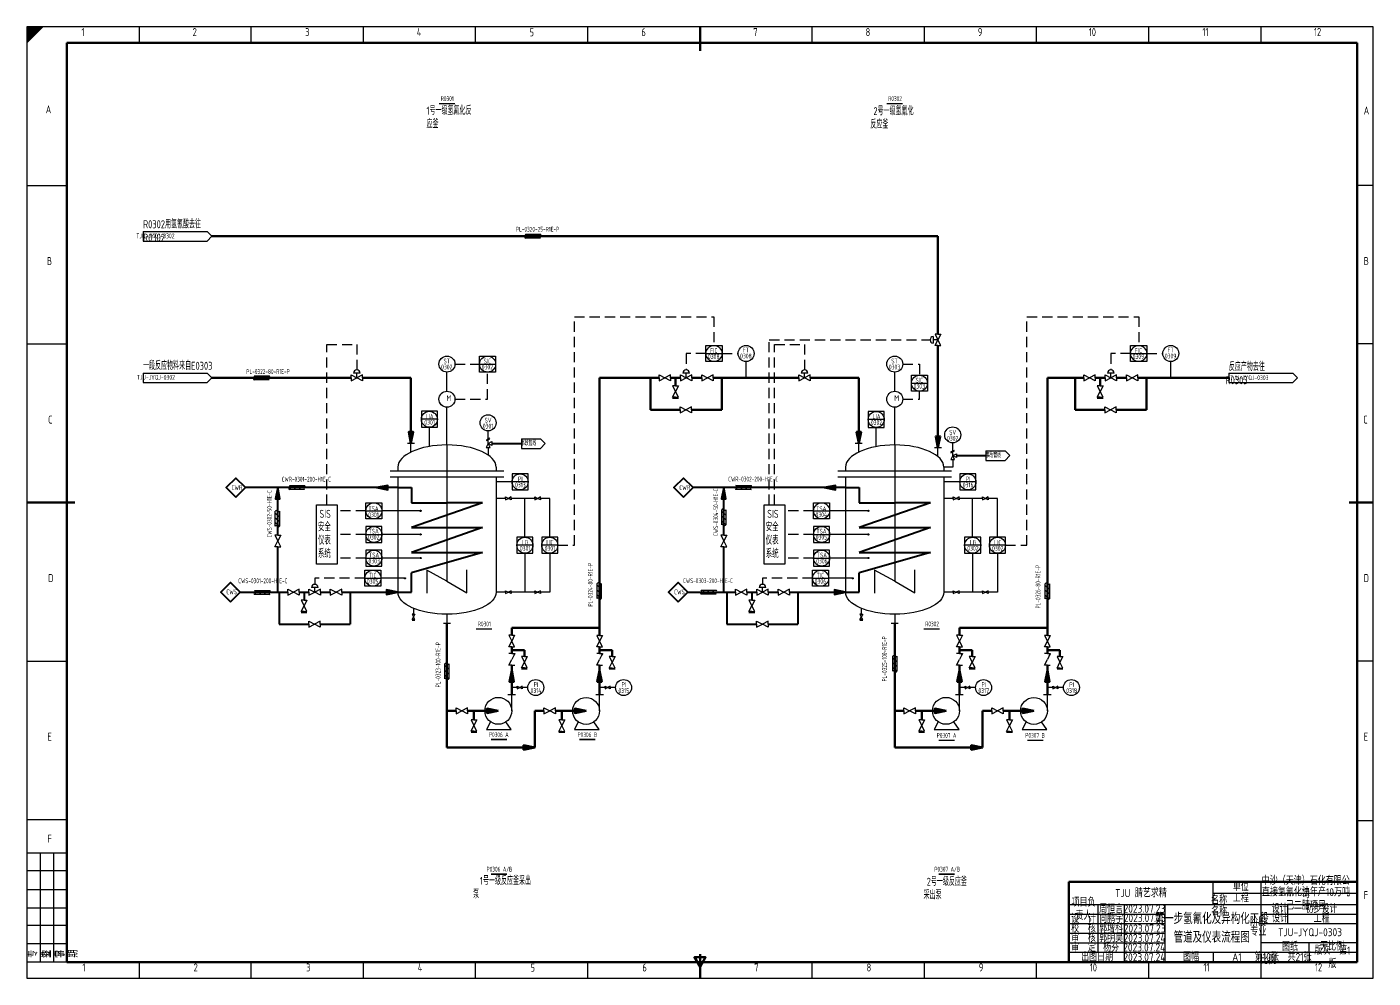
# Model space of a CAD drawing. Header units: millimetres. Extents: x 188 to 4449, y -134 to 1415.
# Drawn here: x 2649 to 3490, y 821 to 1415 of the extents above; entities that cross this region are included whole.
import ezdxf

# ---------------------------------------------------------------- set-up
doc = ezdxf.new("R2010")
doc.units = ezdxf.units.MM
doc.linetypes.add('DASHED2', pattern=[9.525, 6.35, -3.175])
for name, color, linetype, lineweight in [('1-主物料流向-粗实线', 150, 'Continuous', 80), ('1-主物料管道-粗实线', 150, 'Continuous', 80), ('10-图框', 7, 'Continuous', 25), ('10-图框粗线', 7, 'Continuous', 80), ('10-对中符号', 7, 'Continuous', 50), ('10-文字', 7, 'Continuous', 20), ('10-表', 7, 'Continuous', 25), ('2-辅助物料管道-中粗线', 13, 'Continuous', 40), ('3-设备内件-细实线', 6, 'Continuous', 25), ('3-设备轮廓线-细实线', 7, 'Continuous', 25), ('4-冷公用工程-中粗线', 4, 'Continuous', 40), ('5-阀门-细实线', 3, 'Continuous', 25), ('6-仪表及取样点-细实线', 161, 'Continuous', 25), ('7-仪表连接线-细实线', 31, 'Continuous', 25), ('7-仪表连接线-细虚线', 31, 'DASHED2', 25), ('7-流股接续标志', 7, 'Continuous', 25), ('8-文字', 7, 'Continuous', 20), ('9-事故管线', 252, 'Continuous', 40)]:
    doc.layers.add(name, color=color, linetype=linetype, lineweight=lineweight)
doc.layers.add('管道标注', color=181, linetype='Continuous')
doc.styles.add('3mm', font='gbenor.shx', dxfattribs={"width": 0.75, "height": 3, "bigfont": 'gbcbig.shx'})
doc.styles.add('5mm', font='gbenor.shx', dxfattribs={"width": 0.75, "height": 5, "bigfont": 'gbcbig.shx'})
doc.styles.add('图框字母', font='gbenor.shx', dxfattribs={"width": 0.75, "bigfont": 'gbcbig.shx'})
doc.styles.add('图框数字', font='gbenor.shx', dxfattribs={"width": 0.75, "bigfont": 'gbcbig.shx'})
doc.styles.add('图纸内文字', font='gbenor.shx', dxfattribs={"width": 0.8, "height": 5, "bigfont": 'gbcbig.shx'})
doc.styles.add('表格文字', font='gbenor.shx', dxfattribs={"bigfont": 'gbcbig.shx'})

# ---------------------------------------------------------------- blocks, each defined once
blk = doc.blocks.new('图框数字')
at = {"layer": '10-图框', "color": 0, "char_height": 5, "width": 49.5, "attachment_point": 1, "style": '图框数字'}
for s, insert in [('\\pxb0.4,a0.4,qc;1', (912.17, 3918.8)), ('\\pxb0.4,a0.4,qc;2', (981.96, 3918.8)), ('\\pxb0.4,a0.4,qc;3', (1052.28, 3918.77)), ('\\pxb0.4,a0.4,qc;4', (1122.11, 3918.82)), ('\\pxb0.4,a0.4,qc;5', (1192.53, 3918.67)), ('\\pxb0.4,a0.4,qc;6', (1262.37, 3918.76)), ('\\pxb0.4,a0.4,qc;7', (1332.21, 3918.81)), ('\\pxb0.4,a0.4,qc;8', (1402.54, 3918.76)), ('\\pxb0.4,a0.4,qc;9', (1472.6, 3918.86)), ('\\pxb0.4,a0.4,qc;10', (1542.74, 3918.78)), ('\\pxb0.4,a0.4,qc;11', (1613.41, 3918.89)), ('\\pxb0.4,a0.4,qc;12', (1683.45, 3918.88)), ('\\pxb0.4,a0.4,qc;1', (912.78, 3334.65)), ('\\pxb0.4,a0.4,qc;2', (982.57, 3334.65)), ('\\pxb0.4,a0.4,qc;3', (1052.89, 3334.62)), ('\\pxb0.4,a0.4,qc;4', (1122.72, 3334.67)), ('\\pxb0.4,a0.4,qc;5', (1193.14, 3334.52)), ('\\pxb0.4,a0.4,qc;6', (1262.98, 3334.61)), ('\\pxb0.4,a0.4,qc;7', (1332.82, 3334.66)), ('\\pxb0.4,a0.4,qc;8', (1403.15, 3334.61)), ('\\pxb0.4,a0.4,qc;9', (1473.21, 3334.71)), ('\\pxb0.4,a0.4,qc;10', (1543.35, 3334.63)), ('\\pxb0.4,a0.4,qc;11', (1614.02, 3334.74)), ('\\pxb0.4,a0.4,qc;12', (1684.07, 3334.73))]:
    blk.add_mtext(s, dxfattribs=dict(at, insert=insert))
blk = doc.blocks.new('阀段法兰')
at = {"layer": '5-阀门-细实线'}
for p, q in [((0, 0), (-1.82, 0)), ((-1.82, 0), (0, -3.58)), ((0, 0), (1.82, 0)), ((1.82, 0), (0, -3.58)), ((-1.82, -7.16), (0, -3.58)), ((0, -7.16), (-1.82, -7.16)), ((-1.82, -7.75), (1.82, -7.75)), ((1.82, -7.16), (0, -3.58)), ((0, -7.16), (1.82, -7.16))]:
    blk.add_line(p, q, dxfattribs=at)
blk = doc.blocks.new('截止阀')
at = {"layer": '5-阀门-细实线'}
for p, q in [((-3.58, 0), (-3.58, 1.82)), ((-3.58, 1.82), (0, 0)), ((-3.58, 0), (-3.58, -1.82)), ((-3.58, -1.82), (0, 0)), ((3.58, 1.82), (0, 0)), ((3.58, -1.82), (0, 0)), ((3.58, 0), (3.58, 1.82)), ((3.58, 0), (3.58, -1.82))]:
    blk.add_line(p, q, dxfattribs=at)
blk = doc.blocks.new('圆点')
at = {"layer": '7-仪表连接线-细虚线'}
h = blk.add_hatch(color=256, dxfattribs=at)
h.dxf.hatch_style = 1
h.paths.add_polyline_path([(-0.35, 0, 1), (0.35, 0, 1)])
blk.add_circle((0, 0), 0.352, dxfattribs=at)
blk = doc.blocks.new('冷箭头')
at = {"layer": '4-冷公用工程-中粗线'}
h = blk.add_hatch(color=4, dxfattribs=at)
h.dxf.hatch_style = 1
h.paths.add_polyline_path([(0, 0), (-1.43, -7.07), (1.36, -7.07)])
blk.add_lwpolyline([(0, 0), (-1.43, -7.07), (1.36, -7.07)], close=True, dxfattribs=at)
blk = doc.blocks.new('冷却水回水')
at = {"layer": '4-冷公用工程-中粗线'}
blk.add_lwpolyline([(-6, -6), (0, 0), (-6, 6), (-12, 0)], close=True, dxfattribs=at)
at = {"layer": '10-文字', "insert": (-8.65, 1.49), "char_height": 3, "attachment_point": 1, "style": '图纸内文字'}
blk.add_mtext_dynamic_manual_height_columns('CWR', width=8.8863, gutter_width=8.14, heights=[1.5], dxfattribs=at)
blk = doc.blocks.new('冷却水上水')
at = {"layer": '4-冷公用工程-中粗线'}
blk.add_lwpolyline([(-6, -6), (0, 0), (-6, 6), (-12, 0)], close=True, dxfattribs=at)
at = {"layer": '10-文字', "insert": (-8.55, 1.69), "char_height": 3, "attachment_point": 1, "style": '图纸内文字'}
blk.add_mtext_dynamic_manual_height_columns('CWS', width=14.8106, gutter_width=13.57, heights=[2.5], dxfattribs=at)
blk = doc.blocks.new('控制阀')
at = {"layer": '5-阀门-细实线'}
for p, q in [((2.1, 3), (-2.1, 3)), ((0, 0), (0, 3))]:
    blk.add_line(p, q, dxfattribs=at)
blk.add_arc((0, 2.78), 2.11, 5.84121, 174.15879, dxfattribs=at)
blk.add_blockref('截止阀', (0, 0), dxfattribs=at)
blk = doc.blocks.new('离心泵')
at = {"layer": '1-主物料管道-粗实线'}
for p, q in [((27.57, 10.18), (27.6, 21.93)), ((19.17, -0.02), (0, 0))]:
    blk.add_line(p, q, dxfattribs=at)
at = {"layer": '3-设备轮廓线-细实线'}
for p, q in [((25.17, 10.18), (29.97, 10.18)), ((27.57, -0.02), (27.57, 10.18)), ((14.3, -6.87), (11.85, -11.69)), ((27.32, -11.69), (23.98, -6.91)), ((11.85, -11.69), (27.32, -11.69))]:
    blk.add_line(p, q, dxfattribs=at)
blk.add_circle((19.17, -0.02), 8.4, dxfattribs=at)
blk = doc.blocks.new('箭头')
at = {"layer": '1-主物料流向-粗实线'}
h = blk.add_hatch(color=256, dxfattribs=at)
h.dxf.hatch_style = 1
h.paths.add_polyline_path([(0, 0), (-7.07, 1.43), (-7.07, -1.36)])
blk.add_lwpolyline([(0, 0), (-7.07, 1.43), (-7.07, -1.36)], close=True, dxfattribs=at)
blk = doc.blocks.new('截止阀箭头')
at = {"layer": '5-阀门-细实线'}
h = blk.add_hatch(color=256, dxfattribs=at)
h.dxf.hatch_style = 1
h.paths.add_polyline_path([(0, 0), (0, -0.96), (-0.18, -0.96)])
h = blk.add_hatch(color=256, dxfattribs=at)
h.dxf.hatch_style = 1
h.paths.add_polyline_path([(0, 0), (0, -0.96), (0.18, -0.96)])
for p, q in [((0, 0), (-0.18, -0.96)), ((0, 0), (0.18, -0.96)), ((-0.18, -0.96), (0, -0.96)), ((0.18, -0.96), (0, -0.96))]:
    blk.add_line(p, q, dxfattribs=at)
blk = doc.blocks.new('*U25')
at = {"layer": '1-主物料管道-粗实线'}
for p, q in [((40.44, 47.15), (40.44, 51.8)), ((40.43, 35.72), (40.44, 39.99)), ((40.44, 37.85), (48.33, 37.85)), ((48.33, 37.85), (48.33, 33.91)), ((40.46, 21.93), (40.47, 28.56)), ((5.7, 0), (0, 0)), ((16.84, 0), (16.84, -5.63))]:
    blk.add_line(p, q, dxfattribs=at)
at = {"layer": '5-阀门-细实线'}
for p, q in [((40.47, 35.72), (38.65, 35.72)), ((40.47, 35.72), (42.28, 35.72)), ((42.28, 35.72), (40.47, 32.14)), ((38.65, 28.56), (40.47, 32.14)), ((40.47, 28.56), (38.65, 28.56)), ((40.47, 28.56), (42.28, 28.56))]:
    blk.add_line(p, q, dxfattribs=at)
for name, p, rotation in [('截止阀箭头', (42.28, 35.72), 332.6946230564089), ('箭头', (40.46, 25.24), 89.95692948087755)]:
    blk.add_blockref(name, p, dxfattribs=dict(rotation=rotation))
at = {"layer": '1-主物料管道-粗实线', "rotation": 90}
blk.add_blockref('截止阀', (40.44, 43.57), dxfattribs=at)
at = {"layer": '1-主物料管道-粗实线'}
for name, p in [('阀段法兰', (48.33, 33.91)), ('截止阀', (9.28, 0)), ('阀段法兰', (16.84, -5.63))]:
    blk.add_blockref(name, p, dxfattribs=at)
at = {"layer": '3-设备内件-细实线'}
for name, p in [('离心泵', (12.86, 0)), ('箭头', (32.03, -0.02))]:
    blk.add_blockref(name, p, dxfattribs=at)
blk = doc.blocks.new('主物料阀组')
at = {"layer": '1-主物料管道-粗实线'}
for p, q in [((0, 0), (14.59, 0)), ((9.28, 0), (9.28, -20)), ((48.34, 0), (62.93, 0)), ((53.65, 0), (53.65, -20)), ((21.75, 0), (27.89, 0)), ((24.82, 0), (24.82, -4.97)), ((35.05, 0), (41.18, 0)), ((9.28, -20), (27.67, -20)), ((34.83, -20), (53.65, -20))]:
    blk.add_line(p, q, dxfattribs=at)
blk.add_blockref('截止阀', (31.25, -20))
at = {"layer": '1-主物料管道-粗实线', "xscale": -1}
blk.add_blockref('截止阀', (18.17, 0), dxfattribs=at)
at = {"layer": '1-主物料管道-粗实线'}
for name, p in [('控制阀', (31.47, 0)), ('截止阀', (44.76, 0)), ('阀段法兰', (24.82, -4.97))]:
    blk.add_blockref(name, p, dxfattribs=at)
blk = doc.blocks.new('流股续接')
at = {"layer": '7-流股接续标志'}
for p, q in [((-43, 3), (-43, -3)), ((-43, 3), (-3, 3)), ((-3, 3), (0, 0)), ((-3, -3), (0, 0)), ((-43, -3), (-3, -3))]:
    blk.add_line(p, q, dxfattribs=at)
blk = doc.blocks.new('下箭头')
at = {"layer": '1-主物料管道-粗实线', "rotation": 270}
blk.add_blockref('箭头', (0, 0), dxfattribs=at)
blk = doc.blocks.new('冷公用阀组')
at = {"layer": '4-冷公用工程-中粗线'}
for p, q in [((0, 0), (14.59, 0)), ((9.28, 0), (9.28, -20)), ((48.34, 0), (62.93, 0)), ((53.65, 0), (53.65, -20)), ((21.75, 0), (27.89, 0)), ((24.82, 0), (24.82, -4.97)), ((35.05, 0), (41.18, 0)), ((9.28, -20), (27.82, -20)), ((34.97, -20), (53.65, -20))]:
    blk.add_line(p, q, dxfattribs=at)
at = {"layer": '1-主物料管道-粗实线', "xscale": -1}
blk.add_blockref('截止阀', (18.17, 0), dxfattribs=at)
at = {"layer": '1-主物料管道-粗实线'}
for name, p in [('控制阀', (31.47, 0)), ('截止阀', (44.76, 0)), ('阀段法兰', (24.82, -4.97)), ('截止阀', (31.39, -20))]:
    blk.add_blockref(name, p, dxfattribs=at)
blk = doc.blocks.new('冷公用箭头')
at = {"layer": '2-辅助物料管道-中粗线'}
h = blk.add_hatch(color=4, dxfattribs=at)
h.dxf.hatch_style = 1
h.paths.add_polyline_path([(0, 0), (-1.43, -7.07), (1.36, -7.07)])
at = {"layer": '4-冷公用工程-中粗线'}
blk.add_lwpolyline([(0, 0), (-1.43, -7.07), (1.36, -7.07)], close=True, dxfattribs=at)
blk = doc.blocks.new('管道保温')
at = {"layer": '管道标注', "ltscale": 15}
for p, q in [((-5.09, -1.28), (-3, 1.28)), ((-2.09, -1.28), (0, 1.28)), ((0.91, -1.28), (3, 1.28))]:
    blk.add_line(p, q, dxfattribs=at)
for points in [[(-5.09, 1.28), (4.33, 1.28)], [(4.33, -1.28), (-5.09, -1.28)]]:
    blk.add_lwpolyline(points, dxfattribs=at)
for centre, radius, start, end in [((-5.55, 0.64), 0.789, 305.81351, 54.18649), ((4.72, -0.64), 0.745, 120.84349, 239.15651), ((3.94, 0.64), 0.749, 301.28885, 58.71115), ((-4.76, -0.64), 0.722, 117.57809, 242.42191)]:
    blk.add_arc(centre, radius, start, end, dxfattribs=at)
blk = doc.blocks.new('竖着的管道保温')
at = {"layer": '管道标注', "rotation": 90}
blk.add_blockref('管道保温', (0, 0), dxfattribs=at)
blk = doc.blocks.new('事故管线续接')
at = {"layer": '7-流股接续标志'}
for p, q in [((-3.29, 3), (-3.29, -3)), ((-3.29, 3), (8.6, 3)), ((8.6, 3), (11.6, 0)), ((-3.29, -3), (8.6, -3)), ((8.6, -3), (11.6, 0))]:
    blk.add_line(p, q, dxfattribs=at)
blk = doc.blocks.new('日期')
at = {"layer": '10-文字', "char_height": 5, "attachment_point": 5, "style": '表格文字'}
for s, heights, insert in [('\\pxqc,t1,4;2023.07.23', [2.86], (12.59, -2.67)), ('\\pxqc,t1,4;2023.07.23', [2.86], (12.74, -8.53)), ('2023.07.23', [4.77], (12.72, -15)), ('2023.07.24', [4.77], (12.47, -26.83)), ('2023.07.24', [5], (12.72, -21)), ('2023.07.24', [0], (12.59, -32.95))]:
    blk.add_mtext_dynamic_manual_height_columns(s, width=25.4314, gutter_width=25, heights=heights, dxfattribs=dict(at, insert=insert))

msp = doc.modelspace()

# ---------------------------------------------------------------- hatches: boundary and pattern name
at = {"layer": '10-图框'}
h = msp.add_hatch(color=256, dxfattribs=at)
h.dxf.hatch_style = 1
h.paths.add_polyline_path([(2649.11, 1404.85), (2659.11, 1414.85), (2649.11, 1414.85)])
at = {"layer": '7-仪表连接线-细虚线'}
h = msp.add_hatch(color=256, dxfattribs=at)
h.dxf.hatch_style = 1
h.paths.add_polyline_path([(2894.67, 1112.65, 1), (2895.37, 1112.65, 1)])
h = msp.add_hatch(color=256, dxfattribs=at)
h.dxf.hatch_style = 1
h.paths.add_polyline_path([(3174.41, 1112.65, 1), (3175.11, 1112.65, 1)])

# ---------------------------------------------------------------- linework, layer by layer
at = {"layer": '1-主物料流向-粗实线'}
for p, q in [((3006.87, 1039.53), (3006.87, 1195.72)), ((3006.87, 1195.72), (3029.5, 1195.72)), ((3286.62, 1039.53), (3286.62, 1195.72))]:
    msp.add_line(p, q, dxfattribs=at)
at = {"layer": '1-主物料管道-粗实线'}
for p, q in [((2764.67, 1284.1), (3218.25, 1284.1)), ((3218.25, 1284.1), (3218.25, 1222.97)), ((3218.25, 1152.08), (3218.25, 1215.81)), ((2851.62, 1195.72), (2764.67, 1195.72)), ((2889.02, 1195.72), (2858.78, 1195.72)), ((2889.02, 1154.87), (2889.02, 1195.72)), ((3092.43, 1195.72), (3116.19, 1195.72)), ((3131.36, 1195.72), (3116.19, 1195.72)), ((3168.76, 1195.72), (3138.52, 1195.72)), ((3168.76, 1154.87), (3168.76, 1195.72)), ((3286.62, 1195.72), (3294.81, 1195.72)), ((3357.74, 1195.72), (3399.89, 1195.72)), ((2911.54, 1042.51), (2911.54, 987.76)), ((2951.98, 1039.56), (3006.87, 1039.53)), ((3191.28, 1042.51), (3191.28, 987.76)), ((3231.72, 1039.56), (3286.62, 1039.53)), ((2911.54, 987.76), (2911.54, 964.77)), ((2966.43, 964.77), (2966.43, 987.73)), ((3191.28, 987.76), (3191.28, 964.77)), ((3246.17, 964.77), (3246.17, 987.73)), ((2911.54, 964.77), (2966.43, 964.77)), ((3191.28, 964.77), (3246.17, 964.77))]:
    msp.add_line(p, q, dxfattribs=at)
at = {"layer": '10-图框'}
for p, q in [((2649.11, 1414.85), (2649.11, 1315.85)), ((3490.11, 1414.85), (2649.11, 1414.85)), ((2649.11, 1404.85), (2659.11, 1414.85)), ((3490.11, 1315.85), (3490.11, 1414.85)), ((2649.11, 1315.85), (2649.11, 1216.85)), ((2649.11, 1315.85), (2674.11, 1315.85)), ((3490.11, 1315.85), (3480.11, 1315.85)), ((3490.11, 1216.85), (3490.11, 1315.85)), ((2649.11, 1216.85), (2649.11, 1117.85)), ((2649.11, 1216.85), (2674.11, 1216.85)), ((3490.11, 1216.85), (3480.11, 1216.85)), ((3490.11, 1117.85), (3490.11, 1216.85)), ((2649.11, 1117.85), (2649.11, 1018.85)), ((3490.11, 1018.85), (3490.11, 1117.85)), ((2649.11, 1018.85), (2649.11, 919.85)), ((2649.11, 1018.85), (2674.11, 1018.85)), ((3490.11, 1018.85), (3480.11, 1018.85)), ((3490.11, 919.85), (3490.11, 1018.85)), ((2649.11, 919.85), (2649.11, 820.85)), ((2649.11, 919.85), (2674.11, 919.85)), ((3490.11, 918.98), (3480.11, 918.98)), ((3490.11, 820.85), (3490.11, 919.85)), ((2649.11, 899.04), (2657.44, 899.04)), ((2657.44, 899.04), (2665.77, 899.04)), ((2657.44, 899.04), (2657.44, 887.67)), ((2665.77, 899.04), (2674.11, 899.04)), ((2665.77, 899.04), (2665.77, 830.85)), ((2649.11, 888.03), (2674.11, 888.03)), ((2657.44, 887.67), (2657.44, 876.31)), ((2649.11, 876.16), (2674.11, 876.16)), ((2657.44, 876.31), (2657.44, 864.94)), ((2649.11, 864.74), (2674.11, 864.74)), ((2657.44, 864.94), (2657.44, 853.58)), ((2649.11, 853.84), (2674.11, 853.84)), ((2657.44, 853.58), (2657.44, 842.22)), ((2649.11, 842.44), (2674.11, 842.44)), ((2657.44, 842.22), (2657.44, 830.85)), ((2674.11, 830.85), (2649.11, 830.85)), ((2649.11, 820.85), (3490.11, 820.85))]:
    msp.add_line(p, q, dxfattribs=at)
at = {"layer": '10-图框', "color": 0}
for p, q in [((2719.19, 1414.85), (2719.19, 1404.85)), ((2789.27, 1404.85), (2789.27, 1414.85)), ((2859.36, 1404.85), (2859.36, 1414.85)), ((2929.44, 1404.85), (2929.44, 1414.85)), ((2999.52, 1404.85), (2999.52, 1414.85)), ((3139.69, 1404.85), (3139.69, 1414.85)), ((3209.77, 1404.85), (3209.77, 1414.85)), ((3279.86, 1404.85), (3279.86, 1414.85)), ((3349.94, 1404.85), (3349.94, 1414.85)), ((3420.02, 1414.85), (3420.02, 1404.85)), ((2719.19, 830.85), (2719.19, 820.85)), ((2789.27, 820.85), (2789.27, 830.85)), ((2859.36, 820.85), (2859.36, 830.85)), ((2929.44, 820.85), (2929.44, 830.85)), ((2999.52, 820.85), (2999.52, 830.85)), ((3139.69, 820.85), (3139.69, 830.85)), ((3209.77, 820.85), (3209.77, 830.85)), ((3279.86, 820.85), (3279.86, 830.85)), ((3349.94, 820.85), (3349.94, 830.85)), ((3420.02, 830.85), (3420.02, 820.85))]:
    msp.add_line(p, q, dxfattribs=at)
at = {"layer": '10-图框粗线'}
for p, q in [((3069.61, 1414.85), (3069.61, 1399.85)), ((3480.11, 1404.85), (2674.11, 1404.85)), ((2674.11, 1404.85), (2674.11, 830.85)), ((3480.11, 830.85), (3480.11, 1404.85)), ((2649.11, 1117.85), (2679.11, 1117.85)), ((3490.11, 1117.85), (3475.11, 1117.85)), ((3300.11, 880.85), (3300.11, 830.85)), ((3300.11, 880.85), (3480.11, 880.85)), ((3069.61, 835.85), (3069.61, 820.85)), ((2674.11, 830.85), (3480.11, 830.85))]:
    msp.add_line(p, q, dxfattribs=at)
at = {"layer": '10-对中符号'}
msp.add_lwpolyline([(3069.61, 827.85), (3073.07, 833.85), (3066.14, 833.85)], close=True, dxfattribs=at)
at = {"layer": '10-表'}
for p, q in [((3390.11, 866.85), (3390.11, 880.85)), ((3420.02, 880.85), (3420.02, 830.85)), ((3300.11, 866.85), (3480.11, 866.85)), ((3318.29, 836.97), (3318.29, 866.85)), ((3334.67, 866.85), (3334.67, 830.85)), ((3360.11, 866.85), (3360.11, 830.85)), ((3390.11, 873.85), (3480.11, 873.85)), ((3436.64, 866.85), (3436.64, 854.85)), ((3300.11, 860.85), (3360.11, 860.85)), ((3420.02, 860.85), (3480.11, 860.85)), ((3300.11, 854.85), (3360.11, 854.85)), ((3420.11, 854.85), (3480.11, 854.85)), ((3300.11, 848.85), (3360.11, 848.85)), ((3300.11, 842.85), (3360.11, 842.85)), ((3420.02, 843.09), (3480.11, 843.09)), ((3450.06, 843.09), (3450.11, 830.85)), ((3300.11, 836.97), (3480.11, 836.97)), ((3390.11, 836.97), (3390.11, 830.85))]:
    msp.add_line(p, q, dxfattribs=at)
at = {"layer": '3-设备内件-细实线'}
for p, q in [((2911.54, 1153.77), (2911.54, 1068.66)), ((3191.28, 1153.77), (3191.28, 1068.66)), ((2911.54, 1068.66), (2898.98, 1075.67)), ((2898.98, 1075.67), (2898.98, 1061.28)), ((2911.54, 1068.66), (2924, 1061.46)), ((2924, 1061.46), (2924, 1075.85)), ((3191.28, 1068.66), (3178.72, 1075.67)), ((3178.72, 1075.67), (3178.72, 1061.28)), ((3191.28, 1068.66), (3203.74, 1061.46)), ((3203.74, 1061.46), (3203.74, 1075.85))]:
    msp.add_line(p, q, dxfattribs=at)
at = {"layer": '3-设备轮廓线-细实线'}
for p, q in [((2911.54, 1153.77), (2911.54, 1177.36)), ((3191.28, 1153.77), (3191.28, 1177.36)), ((2886.8, 1154.87), (2891.23, 1154.87)), ((2889.02, 1149.34), (2889.02, 1154.87)), ((3166.55, 1154.87), (3170.97, 1154.87)), ((3168.76, 1149.34), (3168.76, 1154.87)), ((3220.46, 1152.08), (3216.04, 1152.08)), ((3218.25, 1146.55), (3218.25, 1152.08)), ((2876.07, 1137.58), (2942.22, 1137.58)), ((2880.86, 1139.98), (2880.86, 1137.58)), ((2942.22, 1139.98), (2942.22, 1137.58)), ((2942.22, 1137.58), (2947.01, 1137.58)), ((3155.81, 1137.58), (3221.96, 1137.58)), ((3160.6, 1139.98), (3160.6, 1137.58)), ((3221.96, 1139.98), (3221.96, 1137.58)), ((3221.96, 1137.58), (3226.75, 1137.58)), ((2876.07, 1133.98), (2947.01, 1133.98)), ((2880.86, 1133.98), (2880.86, 1061.83)), ((2942.22, 1133.98), (2942.22, 1061.83)), ((3155.81, 1133.98), (3226.75, 1133.98)), ((3160.6, 1133.98), (3160.6, 1061.83)), ((3221.96, 1133.98), (3221.96, 1061.83)), ((2911.54, 1048.04), (2911.54, 1042.51)), ((3191.28, 1048.04), (3191.28, 1042.51)), ((2909.33, 1042.51), (2913.75, 1042.51)), ((3189.07, 1042.51), (3193.49, 1042.51))]:
    msp.add_line(p, q, dxfattribs=at)
for centre in [(2911.54, 1182.36), (3191.28, 1182.36)]:
    msp.add_circle(centre, 5, dxfattribs=at)
for centre in [(2911.54, 1139.98), (3191.28, 1139.98)]:
    msp.add_ellipse(centre, major_axis=(-30.68, 0), ratio=0.449569, start_param=3.141593, end_param=6.283185, dxfattribs=at)
at = {"layer": '3-设备轮廓线-细实线', "extrusion": (0, 0, -1)}
for centre in [(2911.54, 1061.83), (3191.28, 1061.83)]:
    msp.add_ellipse(centre, major_axis=(-30.68, 0), ratio=0.449569, start_param=3.141593, end_param=6.283185, dxfattribs=at)
at = {"layer": '4-冷公用工程-中粗线'}
for p, q in [((2854.01, 1127.15), (2785.6, 1127.15)), ((2805.82, 1097.4), (2805.82, 1127.15)), ((2880.86, 1127.15), (2854.01, 1127.15)), ((2880.86, 1127.15), (2889.27, 1127.15)), ((2889.27, 1127.15), (2889.27, 1117.68)), ((3133.75, 1127.15), (3065.34, 1127.15)), ((3084.48, 1097.4), (3084.48, 1127.15)), ((3160.6, 1127.15), (3133.75, 1127.15)), ((3160.6, 1127.15), (3169.01, 1127.15)), ((3169.01, 1127.15), (3169.01, 1117.68)), ((2889.27, 1117.68), (2911.54, 1117.68)), ((2933.81, 1117.68), (2889.27, 1102.2)), ((2933.81, 1117.68), (2911.54, 1117.68)), ((3169.01, 1117.68), (3191.28, 1117.68)), ((3213.55, 1117.68), (3169.01, 1102.2)), ((3213.55, 1117.68), (3191.28, 1117.68)), ((2889.27, 1102.2), (2933.81, 1102.2)), ((2933.81, 1102.2), (2889.27, 1086.72)), ((3169.01, 1102.2), (3213.55, 1102.2)), ((3213.55, 1102.2), (3169.01, 1086.72)), ((2805.82, 1061.83), (2805.82, 1090.24)), ((2889.27, 1086.72), (2933.81, 1086.72)), ((2933.81, 1086.72), (2889.27, 1073.84)), ((3084.48, 1061.83), (3084.48, 1090.24)), ((3169.01, 1086.72), (3213.55, 1086.72)), ((3213.55, 1086.72), (3169.01, 1073.84)), ((2889.27, 1061.83), (2889.27, 1073.84)), ((3169.01, 1061.83), (3169.01, 1073.84)), ((2782.25, 1061.83), (2792.3, 1061.83)), ((2792.3, 1061.83), (2797.44, 1061.83)), ((2860.37, 1061.83), (2889.27, 1061.83)), ((3061.99, 1061.83), (3072.04, 1061.83)), ((3072.04, 1061.83), (3077.18, 1061.83)), ((3140.11, 1061.83), (3169.01, 1061.83))]:
    msp.add_line(p, q, dxfattribs=at)
at = {"layer": '5-阀门-细实线'}
for p, q in [((2936.14, 1157.05), (2938.28, 1158.14)), ((2936.14, 1156.5), (2938.28, 1157.59)), ((2937.2, 1152.27), (2937.2, 1147.53)), ((3226.4, 1149.5), (3228.55, 1150.59)), ((3226.4, 1148.95), (3228.55, 1150.04)), ((3227.47, 1144.72), (3227.47, 1139.98)), ((3227.47, 1139.98), (3221.96, 1139.98)), ((2890.65, 1051.73), (2890.65, 1048.07)), ((3170.39, 1051.73), (3170.39, 1048.07))]:
    msp.add_line(p, q, dxfattribs=at)
for points in [[(2937.21, 1154.68), (2936, 1152.27), (2938.41, 1152.27)], [(2937.21, 1154.68), (2939.61, 1155.89), (2939.61, 1153.47)], [(3227.47, 1147.12), (3226.26, 1144.72), (3228.68, 1144.72)], [(3227.47, 1147.12), (3229.88, 1148.33), (3229.88, 1145.92)]]:
    msp.add_lwpolyline(points, close=True, dxfattribs=at)
at = {"layer": '6-仪表及取样点-细实线'}
for p, q in [((2931.93, 1204.31), (2941.93, 1204.31)), ((3073.35, 1210.9), (3083.35, 1210.9)), ((3338.66, 1210.9), (3348.66, 1210.9)), ((3201.73, 1192.37), (3211.73, 1192.37)), ((2905.52, 1169.8), (2895.52, 1169.8)), ((3184.71, 1169.7), (3174.71, 1169.7)), ((2937.21, 1154.68), (2937.21, 1162.61)), ((3227.47, 1147.12), (3227.47, 1155.05)), ((2962.22, 1130.71), (2952.22, 1130.71)), ((3241.96, 1130.71), (3231.96, 1130.71)), ((2860.86, 1112.65), (2870.86, 1112.65)), ((3140.6, 1112.65), (3150.6, 1112.65)), ((2860.86, 1097.9), (2870.86, 1097.9)), ((3140.6, 1097.9), (3150.6, 1097.9)), ((2965.21, 1091.14), (2955.21, 1091.14)), ((2980.72, 1091.14), (2970.72, 1091.14)), ((3244.95, 1091.14), (3234.95, 1091.14)), ((3260.46, 1091.14), (3250.46, 1091.14)), ((2860.86, 1083.15), (2870.86, 1083.15)), ((3140.6, 1083.15), (3150.6, 1083.15)), ((2860.24, 1070.55), (2870.24, 1070.55)), ((3139.98, 1070.55), (3149.98, 1070.55))]:
    msp.add_line(p, q, dxfattribs=at)
for points in [[(3083.35, 1215.9), (3083.35, 1205.9), (3073.35, 1205.9), (3073.35, 1215.9)], [(3348.66, 1215.9), (3348.66, 1205.9), (3338.66, 1205.9), (3338.66, 1215.9)], [(2941.93, 1209.31), (2941.93, 1199.31), (2931.93, 1199.31), (2931.93, 1209.31)], [(3211.73, 1197.37), (3211.73, 1187.37), (3201.73, 1187.37), (3201.73, 1197.37)], [(2895.52, 1174.8), (2895.52, 1164.8), (2905.52, 1164.8), (2905.52, 1174.8)], [(3174.71, 1174.7), (3174.71, 1164.7), (3184.71, 1164.7), (3184.71, 1174.7)], [(2952.22, 1135.71), (2952.22, 1125.71), (2962.22, 1125.71), (2962.22, 1135.71)], [(3231.96, 1135.71), (3231.96, 1125.71), (3241.96, 1125.71), (3241.96, 1135.71)], [(2829.96, 1116.37), (2842.95, 1116.46), (2842.95, 1079.35), (2829.96, 1079.27)], [(2870.86, 1107.65), (2860.86, 1107.65), (2860.86, 1117.65), (2870.86, 1117.65)], [(3109.7, 1116.37), (3122.69, 1116.46), (3122.69, 1079.35), (3109.7, 1079.27)], [(3150.6, 1107.65), (3140.6, 1107.65), (3140.6, 1117.65), (3150.6, 1117.65)], [(2870.86, 1102.9), (2860.86, 1102.9), (2860.86, 1092.9), (2870.86, 1092.9)], [(3150.6, 1102.9), (3140.6, 1102.9), (3140.6, 1092.9), (3150.6, 1092.9)], [(2955.21, 1096.14), (2955.21, 1086.14), (2965.21, 1086.14), (2965.21, 1096.14)], [(2970.72, 1096.14), (2970.72, 1086.14), (2980.72, 1086.14), (2980.72, 1096.14)], [(3234.95, 1096.14), (3234.95, 1086.14), (3244.95, 1086.14), (3244.95, 1096.14)], [(3250.46, 1096.14), (3250.46, 1086.14), (3260.46, 1086.14), (3260.46, 1096.14)], [(2870.86, 1088.15), (2860.86, 1088.15), (2860.86, 1078.15), (2870.86, 1078.15)], [(3150.6, 1088.15), (3140.6, 1088.15), (3140.6, 1078.15), (3150.6, 1078.15)], [(2870.24, 1075.55), (2870.24, 1065.55), (2860.24, 1065.55), (2860.24, 1075.55)], [(3149.98, 1075.55), (3149.98, 1065.55), (3139.98, 1065.55), (3139.98, 1075.55)]]:
    msp.add_lwpolyline(points, close=True, dxfattribs=at)
for centre in [(3078.35, 1210.9), (3098.41, 1210.9), (3343.66, 1210.9), (3363.72, 1210.9), (2911.54, 1204.31), (2936.93, 1204.31), (3191.28, 1204.31), (3206.73, 1192.37), (2900.52, 1169.8), (2937.21, 1167.61), (3179.71, 1169.7), (3227.47, 1160.05), (2957.22, 1130.71), (3236.96, 1130.71), (2865.86, 1112.65), (3145.6, 1112.65), (2865.86, 1097.9), (3145.6, 1097.9), (2960.21, 1091.14), (2975.72, 1091.14), (3239.95, 1091.14), (3255.46, 1091.14), (2865.86, 1083.15), (3145.6, 1083.15), (2865.24, 1070.55), (3144.98, 1070.55), (2966.99, 1002.28), (3021.88, 1002.28), (3246.73, 1002.28), (3301.62, 1002.28)]:
    msp.add_circle(centre, 5, dxfattribs=at)
at = {"layer": '7-仪表连接线-细实线'}
for p, q in [((3098.41, 1195.72), (3098.41, 1205.9)), ((3363.72, 1195.72), (3363.72, 1205.9)), ((2911.54, 1187.36), (2911.54, 1199.31)), ((3191.28, 1187.36), (3191.28, 1199.31)), ((2900.52, 1152.85), (2900.52, 1164.8)), ((3179.71, 1152.75), (3179.71, 1164.7)), ((2952.22, 1130.71), (2942.22, 1130.71)), ((3231.96, 1130.71), (3221.96, 1130.71)), ((2948.12, 1120.45), (2942.22, 1120.45)), ((2960.21, 1120.45), (2951.68, 1120.45)), ((2960.21, 1096.14), (2960.21, 1120.45)), ((2966.37, 1120.45), (2960.21, 1120.45)), ((2975.72, 1120.45), (2969.93, 1120.45)), ((2975.72, 1096.14), (2975.72, 1120.45)), ((3227.86, 1120.45), (3221.96, 1120.45)), ((3239.95, 1120.45), (3231.42, 1120.45)), ((3239.95, 1096.14), (3239.95, 1120.45)), ((3246.11, 1120.45), (3239.95, 1120.45)), ((3255.46, 1120.45), (3249.67, 1120.45)), ((3255.46, 1096.14), (3255.46, 1120.45)), ((2895.02, 1112.65), (2870.86, 1112.65)), ((3174.76, 1112.65), (3150.6, 1112.65)), ((2895.02, 1097.9), (2870.86, 1097.9)), ((3174.76, 1097.9), (3150.6, 1097.9)), ((2960.21, 1086.14), (2960.21, 1061.83)), ((2975.72, 1086.14), (2975.72, 1061.83)), ((3239.95, 1086.14), (3239.95, 1061.83)), ((3255.46, 1086.14), (3255.46, 1061.83)), ((2895.02, 1083.15), (2870.86, 1083.15)), ((3174.76, 1083.15), (3150.6, 1083.15)), ((2885.28, 1070.55), (2870.24, 1070.55)), ((3165.02, 1070.55), (3149.98, 1070.55)), ((2948.12, 1061.83), (2942.22, 1061.83)), ((2960.21, 1061.83), (2951.68, 1061.83)), ((2966.37, 1061.83), (2960.21, 1061.83)), ((2975.72, 1061.83), (2969.93, 1061.83)), ((3227.86, 1061.83), (3221.96, 1061.83)), ((3239.95, 1061.83), (3231.42, 1061.83)), ((3246.11, 1061.83), (3239.95, 1061.83)), ((3255.46, 1061.83), (3249.67, 1061.83)), ((2955.47, 1002.28), (2951.99, 1002.28)), ((2961.99, 1002.28), (2958.5, 1002.28)), ((3010.37, 1002.28), (3006.88, 1002.28)), ((3016.88, 1002.28), (3013.39, 1002.28)), ((3235.21, 1002.28), (3231.73, 1002.28)), ((3241.73, 1002.28), (3238.24, 1002.28)), ((3290.11, 1002.28), (3286.62, 1002.28)), ((3296.62, 1002.28), (3293.13, 1002.28))]:
    msp.add_line(p, q, dxfattribs=at)
at = {"layer": '7-仪表连接线-细虚线'}
for p, q in [((2991.12, 1091.14), (2991.12, 1233.82)), ((2991.12, 1233.82), (3078.35, 1233.82)), ((3078.35, 1233.82), (3078.35, 1215.9)), ((3273.89, 1091.14), (3273.89, 1233.82)), ((3273.89, 1233.82), (3343.66, 1233.82)), ((3343.66, 1233.82), (3343.66, 1215.9)), ((2836.45, 1116.42), (2836.45, 1216.53)), ((2836.45, 1216.53), (2855.2, 1216.53)), ((2855.2, 1216.53), (2855.2, 1200.61)), ((3112.83, 1116.42), (3112.83, 1219.39)), ((3112.83, 1219.39), (3213.35, 1219.39)), ((3116.19, 1116.42), (3116.19, 1216.53)), ((3116.19, 1216.53), (3134.94, 1216.53)), ((3134.94, 1216.53), (3134.94, 1200.61)), ((2916.54, 1204.31), (2931.93, 1204.31)), ((3073.35, 1210.9), (3060.96, 1210.9)), ((3060.96, 1210.9), (3060.96, 1200.61)), ((3083.35, 1210.9), (3093.41, 1210.9)), ((3196.28, 1204.31), (3206.73, 1204.31)), ((3206.73, 1204.31), (3206.73, 1197.37)), ((3338.66, 1210.9), (3326.28, 1210.9)), ((3326.28, 1210.9), (3326.28, 1200.61)), ((3348.66, 1210.9), (3358.72, 1210.9)), ((2936.93, 1182.36), (2936.93, 1199.31)), ((3206.73, 1182.36), (3206.73, 1187.37)), ((2916.54, 1182.36), (2936.93, 1182.36)), ((3196.28, 1182.36), (3206.73, 1182.36)), ((2860.86, 1112.65), (2842.95, 1112.65)), ((3140.6, 1112.65), (3122.69, 1112.65)), ((2860.86, 1097.9), (2842.95, 1097.9)), ((3140.6, 1097.9), (3122.69, 1097.9)), ((2980.72, 1091.14), (2991.12, 1091.14)), ((3260.46, 1091.14), (3273.89, 1091.14)), ((2860.86, 1083.15), (2842.95, 1083.15)), ((3140.6, 1083.15), (3122.69, 1083.15)), ((2860.24, 1070.55), (2828.91, 1070.55)), ((2828.91, 1070.55), (2828.91, 1066.73)), ((3139.98, 1070.55), (3108.65, 1070.55)), ((3108.65, 1070.55), (3108.65, 1066.73))]:
    msp.add_line(p, q, dxfattribs=at)
for centre in [(2895.02, 1112.65), (3174.76, 1112.65)]:
    msp.add_circle(centre, 0.352, dxfattribs=at)
at = {"layer": '8-文字', "const_width": 1}
for points in [[(2906.54, 1366.95), (2916.54, 1366.95)], [(3186.28, 1366.95), (3196.28, 1366.95)], [(2929.69, 1038.85), (2939.69, 1038.85)], [(3209.43, 1038.85), (3219.43, 1038.85)], [(2938.99, 969.82), (2948.99, 969.82)], [(2994.3, 969.82), (3004.3, 969.82)], [(3218.73, 969.34), (3228.73, 969.34)], [(3274.04, 969.34), (3284.04, 969.34)], [(2938.99, 885.69), (2948.99, 885.69)], [(3218.73, 885.69), (3228.73, 885.69)]]:
    msp.add_lwpolyline(points, dxfattribs=at)
at = {"layer": '9-事故管线'}
for p, q in [((2939.61, 1154.68), (2958.02, 1154.68)), ((3229.88, 1147.13), (3248.28, 1147.13))]:
    msp.add_line(p, q, dxfattribs=at)

# ---------------------------------------------------------------- block references
at = {"layer": '1-主物料管道-粗实线'}
for name, p in [('流股续接', (2764.67, 1284.1)), ('流股续接', (2764.67, 1195.72)), ('控制阀', (2855.2, 1195.72)), ('主物料阀组', (3029.5, 1195.72)), ('控制阀', (3134.94, 1195.72)), ('主物料阀组', (3294.81, 1195.72)), ('流股续接', (3442.89, 1195.72)), ('下箭头', (2889.02, 1154.87)), ('下箭头', (3168.76, 1154.87)), ('下箭头', (3218.25, 1152.08)), ('箭头', (2966.43, 964.77)), ('箭头', (3246.17, 964.77))]:
    msp.add_blockref(name, p, dxfattribs=at)
for name, p, rotation in [('控制阀', (3218.25, 1219.39), 90), ('冷箭头', (2867.44, 1127.15), 90), ('冷箭头', (3147.18, 1127.15), 90), ('冷箭头', (2880.86, 1061.83), 270), ('冷箭头', (3160.6, 1061.83), 270)]:
    msp.add_blockref(name, p, dxfattribs=dict(at, rotation=rotation))
at = {"layer": '10-图框'}
msp.add_blockref('图框数字', (1747.24, -2504.67), dxfattribs=at)
at = {"layer": '2-辅助物料管道-中粗线'}
msp.add_blockref('日期', (3334.67, 866.85), dxfattribs=at)
at = {"layer": '3-设备轮廓线-细实线'}
for name, p in [('冷却水回水', (2785.6, 1127.15)), ('冷却水回水', (3065.34, 1127.15)), ('冷却水上水', (2782.25, 1061.83)), ('冷却水上水', (3061.99, 1061.83))]:
    msp.add_blockref(name, p, dxfattribs=at)
at = {"layer": '4-冷公用工程-中粗线', "rotation": 90}
for p in [(2805.82, 1093.82), (3084.48, 1093.82)]:
    msp.add_blockref('截止阀', p, dxfattribs=at)
at = {"layer": '7-仪表连接线-细实线', "xscale": -0.4976438161245599, "yscale": 0.4976438161245599, "zscale": 0.4976438161245599, "rotation": 180}
for p in [(2949.9, 1120.45), (2968.15, 1120.45), (3229.64, 1120.45), (3247.89, 1120.45)]:
    msp.add_blockref('截止阀', p, dxfattribs=at)
at = {"layer": '7-仪表连接线-细实线', "xscale": 0.4976438161245599, "yscale": 0.4976438161245599, "zscale": 0.4976438161245599}
for p in [(2949.9, 1061.83), (2968.15, 1061.83), (3229.64, 1061.83), (3247.89, 1061.83)]:
    msp.add_blockref('截止阀', p, dxfattribs=at)
at = {"layer": '7-仪表连接线-细虚线'}
for name, p in [('管道保温', (2965.59, 1284.11)), ('管道保温', (2796.07, 1195.73)), ('冷公用箭头', (2805.82, 1127.15)), ('管道保温', (2818.19, 1127.16)), ('冷公用箭头', (3084.48, 1127.15)), ('管道保温', (3097.16, 1127.24)), ('圆点', (2895.02, 1097.9)), ('圆点', (3174.76, 1097.9)), ('圆点', (2895.02, 1083.15)), ('圆点', (3174.76, 1083.15)), ('圆点', (2885.28, 1070.55)), ('圆点', (3165.02, 1070.55)), ('管道保温', (2796.43, 1061.71)), ('冷公用阀组', (2797.44, 1061.83)), ('竖着的管道保温', (3006.59, 1062.93)), ('管道保温', (3075.41, 1061.79)), ('冷公用阀组', (3077.18, 1061.83)), ('竖着的管道保温', (3286.62, 1062.81)), ('*U25', (2911.54, 987.76)), ('*U25', (2966.43, 987.73)), ('*U25', (3191.28, 987.76)), ('*U25', (3246.17, 987.73)), ('竖着的管道保温', (3191.38, 1017.54)), ('竖着的管道保温', (2911.42, 1012.81))]:
    msp.add_blockref(name, p, dxfattribs=at)
at = {"layer": '7-仪表连接线-细虚线', "xscale": 0.4692765521576627, "yscale": 0.4692765521576627, "zscale": 0.4692765521576627}
for p in [(2890.65, 1048.07), (3170.39, 1048.07)]:
    msp.add_blockref('阀段法兰', p, dxfattribs=at)
at = {"layer": '9-事故管线'}
for p in [(2961.3, 1154.68), (3251.57, 1147.13)]:
    msp.add_blockref('事故管线续接', p, dxfattribs=at)
at = {"layer": '管道标注', "rotation": 90}
for p in [(2805.56, 1108.07), (3084.44, 1109.03)]:
    msp.add_blockref('管道保温', p, dxfattribs=at)
at = {"layer": '管道标注', "xscale": 0.4223134614298977, "yscale": 0.4223134614298977, "zscale": 0.4223134614298977}
for p in [(2956.99, 1002.28), (3011.88, 1002.28), (3236.73, 1002.28), (3291.62, 1002.28)]:
    msp.add_blockref('截止阀', p, dxfattribs=at)

# ---------------------------------------------------------------- texts
at = {"layer": '10-文字', "char_height": 5, "attachment_point": 1, "style": '图框字母'}
for s, insert in [('A', (2660.85, 1365.82)), ('A', (3484.24, 1365.15)), ('B', (2661.56, 1271.14)), ('B', (3484.21, 1271.14)), ('C', (2662.36, 1172.14)), ('C', (3483.95, 1172.14)), ('D', (2662.36, 1073.14)), ('D', (3484.2, 1073.14)), ('E', (2661.94, 974.14)), ('E', (3484.2, 974.14)), ('F', (2661.94, 910.39)), ('F', (3484.2, 875.14))]:
    msp.add_mtext(s, dxfattribs=dict(at, insert=insert))
at = {"layer": '10-文字'}
for s, width, gutter_width, heights, insert, char_height, attachment_point, style in [('\\pxsm0.75,qc;FIC\\P0308', 22.4067, 13.57, [9.58], (3066.99, 1214.28), 3, 1, '图纸内文字'), ('\\pxsm0.75,qc;FT\\P0308', 22.4067, 13.57, [9.58], (3087.08, 1214.57), 3, 1, '图纸内文字'), ('\\pxsm0.75,qc;FIC\\P0309', 22.4067, 13.57, [9.58], (3332.3, 1214.28), 3, 1, '图纸内文字'), ('\\pxsm0.75,qc;FT\\P0309', 22.4067, 13.57, [9.58], (3352.4, 1214.57), 3, 1, '图纸内文字'), ('\\pxsm0.75,qc;ST\\P0302', 22.4067, 13.57, [9.58], (2900.18, 1207.69), 3, 1, '图纸内文字'), ('\\pxsm0.75,qc;SIC\\P0302', 22.4067, 13.57, [9.58], (2925.57, 1207.69), 3, 1, '图纸内文字'), ('\\pxsm0.75,qc;ST\\P0303', 22.4067, 13.57, [9.58], (3179.92, 1207.69), 3, 1, '图纸内文字'), ('\\pxsm0.75,qc;SIC\\P0303', 22.4067, 13.57, [9.58], (3195.38, 1195.75), 3, 1, '图纸内文字'), ('TJU-JYQJ-0303', 13.9775, 13.57, [2.64], (3400.82, 1197.32), 3, 1, '图纸内文字'), (' M', 27.445, 16.28, [3], (2909.27, 1184.88), 3.6, 1, '图纸内文字'), (' M', 27.445, 16.28, [3], (3189.01, 1184.88), 3.6, 1, '图纸内文字'), ('\\pxsm0.75,qc;LIA\\P0301', 22.4067, 13.57, [9.58], (2911.87, 1173.18), 3, 3, '图纸内文字'), ('\\pxsm0.75,qc;SV\\P0301', 22.4067, 13.57, [9.58], (2925.99, 1170.79), 3, 1, '图纸内文字'), ('\\pxsm0.75,qc;LIA\\P0302', 22.4067, 13.57, [9.58], (3191.07, 1173.08), 3, 3, '图纸内文字'), ('\\pxsm0.75,qc;SV\\P0302', 22.4067, 13.57, [9.58], (3216.25, 1163.23), 3, 1, '图纸内文字'), ('\\pxsm0.75,qc;PI\\P0313', 22.4067, 13.57, [9.58], (2968.57, 1134.08), 3, 3, '图纸内文字'), ('\\pxsm0.75,qc;PI\\P0316', 22.4067, 13.57, [9.58], (3248.31, 1134.08), 3, 3, '图纸内文字'), ('SIS\\P安全\\P仪表\\P系统', 8.9138, 52.33, [0], (2838.95, 1113.29), 5, 3, '图纸内文字'), ('\\pxsm0.75,qc;TSA\\P0301', 22.4067, 13.57, [9.58], (2876.83, 1108.74), 3, 9, '图纸内文字'), ('SIS\\P安全\\P仪表\\P系统', 8.9138, 52.33, [0], (3118.69, 1113.29), 5, 3, '图纸内文字'), ('\\pxsm0.75,qc;TSA\\P0304', 22.4067, 13.57, [9.58], (3156.57, 1108.74), 3, 9, '图纸内文字'), ('\\pxsm0.75,qc;TSA\\P0302', 22.4067, 13.57, [9.58], (2876.95, 1101.45), 3, 3, '图纸内文字'), ('\\pxsm0.75,qc;LG\\P0301', 22.4067, 13.57, [9.58], (2971.57, 1094.51), 3, 3, '图纸内文字'), ('\\pxsm0.75,qc;LIC\\P0301', 22.4067, 13.57, [9.58], (2987.07, 1094.51), 3, 3, '图纸内文字'), ('\\pxsm0.75,qc;TSA\\P0305', 22.4067, 13.57, [9.58], (3156.69, 1101.45), 3, 3, '图纸内文字'), ('\\pxsm0.75,qc;LG\\P0302', 22.4067, 13.57, [9.58], (3251.31, 1094.51), 3, 3, '图纸内文字'), ('\\pxsm0.75,qc;LIC\\P0302', 22.4067, 13.57, [9.58], (3266.81, 1094.51), 3, 3, '图纸内文字'), ('\\pxsm0.75,qc;TSA\\P0303', 22.4067, 13.57, [9.58], (2877.23, 1086.52), 3, 3, '图纸内文字'), ('\\pxsm0.75,qc;TSA\\P0306', 22.4067, 13.57, [9.58], (3156.97, 1086.52), 3, 3, '图纸内文字'), ('\\pxsm0.75,qc;TIC\\P0305', 22.4067, 13.57, [9.58], (2853.88, 1073.92), 3, 1, '图纸内文字'), ('\\pxsm0.75,qc;TIC\\P0306', 22.4067, 13.57, [9.58], (3133.62, 1073.92), 3, 1, '图纸内文字'), ('\\pxsm0.75,qc;PI\\P0314', 22.4067, 13.57, [9.58], (2978.34, 998.91), 3, 9, '图纸内文字'), ('\\pxsm0.75,qc;PI\\P0315', 22.4067, 13.57, [9.58], (3033.23, 998.91), 3, 9, '图纸内文字'), ('\\pxsm0.75,qc;PI\\P0317', 22.4067, 13.57, [9.58], (3258.08, 998.91), 3, 9, '图纸内文字'), ('\\pxsm0.75,qc;PI\\P0318', 22.4067, 13.57, [9.58], (3312.98, 998.91), 3, 9, '图纸内文字'), ('TJU 腈艺求精', 90, 25, [0], (3345.11, 873.85), 5, 5, '表格文字'), ('{\\C0;     单位名称}', 27.9518, 62.96, [0], (3388.92, 880.24), 5, 1, '表格文字'), ('项目负责人', 18.1843, 25, [0], (3309.2, 863.85), 5, 5, '表格文字'), ('周恒言', 16.3843, 25, [0], (3326.48, 863.85), 5, 5, '表格文字'), ('{\\C0;     工程名称}', 27.9518, 62.96, [0], (3388.92, 873.24), 5, 1, '表格文字'), ('{\\C0;     设计阶段}', 27.9518, 62.96, [0], (3413.21, 866.69), 5, 1, '表格文字'), ('设  计', 18.1843, 25, [0], (3309.2, 857.85), 5, 5, '表格文字'), ('向鹏宇', 16.3843, 25, [0], (3326.48, 857.85), 5, 5, '表格文字'), ('{\\C0;     设计专业}', 27.9518, 62.96, [0], (3413.45, 860.66), 5, 1, '表格文字'), ('校  核', 18.1843, 25, [0], (3309.2, 851.85), 5, 5, '表格文字'), ('郭增科', 16.3843, 25, [0], (3326.48, 851.85), 5, 5, '表格文字'), ('审  核', 18.1843, 25, [0], (3309.2, 845.85), 5, 5, '表格文字'), ('审  定', 18.1843, 25, [0], (3309.2, 839.85), 5, 5, '表格文字'), ('郭明昊', 16.3843, 25, [0], (3326.48, 845.85), 5, 5, '表格文字'), ('杨芬', 16.3843, 25, [0], (3326.48, 839.91), 5, 5, '表格文字'), ('{\\C0;     图纸比例}', 27.9518, 62.96, [0], (3419.68, 842.92), 5, 1, '表格文字'), ('出图日期', 30, 25, [0], (3317.68, 833.91), 5, 5, '表格文字'), ('A1', 29.9167, 25, [0], (3405.06, 833.91), 5, 5, '表格文字')]:
    msp.add_mtext_dynamic_manual_height_columns(s, width=width, gutter_width=gutter_width, heights=heights, dxfattribs=dict(at, insert=insert, char_height=char_height, attachment_point=attachment_point, style=style))
for s, insert, char_height, width, attachment_point, style in [('\\pi2.0467;反应产物去往R0303', (3397.94, 1205.06), 5, 30.109, 1, '5mm'), ('\\pt35;中沙（天津）石化有限公司', (3448.04, 877.39), 5, 56.2939, 5, '表格文字'), ('\\pt35;直接氢氰化法年产10万吨己二腈项目', (3448.17, 870.29), 5, 56.2939, 5, '表格文字'), ('\\pt35;初步设计', (3457.87, 863.94), 5, 56.2939, 5, '表格文字'), ('第一步氢氰化及异构化工段\\P管道及仪表流程图', (3389.28, 852.26), 7, 68.1843, 5, '表格文字'), ('\\pt35;工程', (3457.92, 857.93), 5, 56.2939, 5, '表格文字'), ('TJU-JYQJ-0303', (3450.71, 849.48), 5, 68.1843, 5, '表格文字'), ('无比例', (3464.47, 840.52), 5, 25, 5, '表格文字'), ('图幅', (3376.37, 834.04), 5, 25, 5, '表格文字'), ('第10张  共21张', (3433.94, 833.95), 5, 35.7282, 5, '表格文字'), ('版次  第1版', (3464.7, 833.82), 5, 25, 5, '表格文字')]:
    msp.add_mtext(s, dxfattribs=dict(at, insert=insert, char_height=char_height, width=width, attachment_point=attachment_point, style=style))
at = {"layer": '10-文字', "char_height": 5, "attachment_point": 1, "rotation": 90, "style": '表格文字'}
for s, insert in [('专业', (2650.66, 833.54)), ('签字', (2659.24, 833.45)), ('日期', (2667.38, 833.66))]:
    msp.add_mtext_dynamic_manual_height_columns(s, width=7.0545, gutter_width=12.5, heights=[0], dxfattribs=dict(at, insert=insert))
at = {"layer": '8-文字', "char_height": 3}
for s, width, heights, insert, attachment_point, style in [('\\pxqc;R0301', 14.8106, [2.5], (2904.29, 1371.61), 1, '3mm'), ('\\pxqc;R0302', 14.8106, [2.5], (3184.03, 1371.61), 1, '3mm'), ('TJU-JYQJ-0302', 13.9775, [2.64], (2741.31, 1285.85), 3, '图纸内文字'), ('TJU-JYQJ-0302', 13.9775, [2.64], (2741.6, 1197.57), 3, '图纸内文字'), ('事故管线', 13.9775, [2.64], (2967.35, 1156.37), 3, '图纸内文字'), ('事故管线', 13.9775, [2.64], (3257.62, 1148.82), 3, '图纸内文字'), ('\\pxqc;R0301', 14.8106, [2.5], (2927.44, 1043.52), 1, '3mm'), ('\\pxqc;R0302', 14.8106, [2.5], (3207.18, 1043.52), 1, '3mm'), ('\\pxqc;P0306 A', 14.8106, [2.5], (2936.48, 974.36), 1, '3mm'), ('\\pxqc;P0306 B', 14.8106, [2.5], (2991.79, 974.36), 1, '3mm'), ('\\pxqc;P0307 A', 14.8106, [2.5], (3216.22, 973.88), 1, '3mm'), ('\\pxqc;P0307 B', 14.8106, [2.5], (3271.53, 973.88), 1, '3mm')]:
    msp.add_mtext_dynamic_manual_height_columns(s, width=width, gutter_width=13.57, heights=heights, dxfattribs=dict(at, insert=insert, attachment_point=attachment_point, style=style))
at = {"layer": '8-文字', "attachment_point": 1}
for s, insert, char_height, width, style in [('1号一级氢氰化反应釜', (2898.74, 1365.05), 5, 30.109, '5mm'), ('\\pi1.93347;2号一级氢氰化反应釜', (3176.01, 1364.76), 5, 30.109, '5mm'), ('R0302用氢氰酸去往R0302', (2721.68, 1294.11), 5, 43.7556, '5mm'), ('一段反应物料来自E0303', (2721.68, 1205.73), 5, 44.3859, '5mm'), ('\\pi4.3008;1号一级反应釜采出泵', (2927.82, 884.06), 5, 37.3675, '5mm'), ('\\pxqc;P0306 A/B', (2922.71, 890.35), 3, 43.1916, '3mm'), ('\\pi1.97315;2号一级反应釜采出泵', (3209.26, 883.5), 5, 30.109, '5mm'), ('\\pxqc;P0307 A/B', (3202.45, 890.35), 3, 43.1916, '3mm')]:
    msp.add_mtext(s, dxfattribs=dict(at, insert=insert, char_height=char_height, width=width, style=style))
at = {"layer": '管道标注', "char_height": 3, "attachment_point": 1, "style": '3mm'}
for s, insert in [('PL-0320-25-R1E-P', (2954.6, 1290.02)), ('PL-0322-80-R1E-P', (2786.17, 1201.14)), ('CWR-0301-200-H1E-C', (2808.3, 1133.91)), ('CWR-0302-200-H1E-C', (3087.28, 1133.99)), ('CWS-0301-200-H1E-C', (2781.15, 1070.44)), ('CWS-0303-200-H1E-C', (3059.07, 1070.51))]:
    msp.add_mtext_dynamic_manual_height_columns(s, width=5.7823, gutter_width=12.5, heights=[0], dxfattribs=dict(at, insert=insert))
at = {"layer": '管道标注', "char_height": 3, "attachment_point": 1, "rotation": 90, "style": '3mm'}
for s, insert in [('CWS-0302-50-H1E-C', (2799.06, 1096.05)), ('CWS-0304-50-H1E-C', (3077.94, 1097.01)), ('PL-0324-80-R1E-P', (2999.63, 1052.84)), ('PL-0326-80-R1E-P', (3279.28, 1051.62)), ('PL-0325-100-R1E-P', (3183.36, 1006.02)), ('PL-0323-100-R1E-P', (2904.49, 1002.43))]:
    msp.add_mtext_dynamic_manual_height_columns(s, width=5.7823, gutter_width=12.5, heights=[0], dxfattribs=dict(at, insert=insert))

doc.saveas('drawing.dxf')
